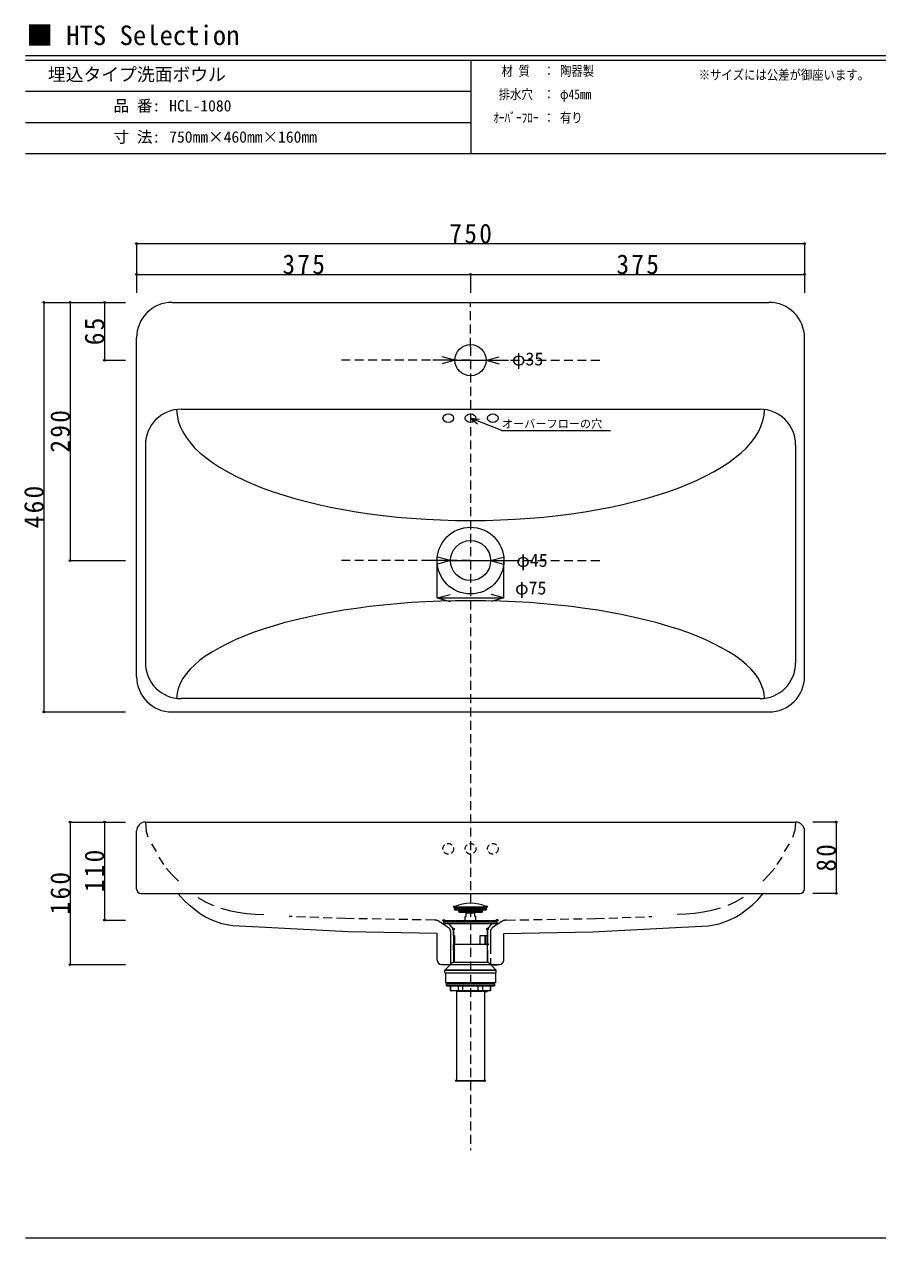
# Model space of a CAD drawing. Units: millimetres, scale not verified. Extents: x -1004 to 1008, y -687 to 676.
# Drawn here: x -1004 to -45, y -687 to 676 of the extents above; entities that cross this region are included whole.
import ezdxf
from ezdxf.enums import TextEntityAlignment as Align

# ---------------------------------------------------------------- set-up
doc = ezdxf.new("R2010")
doc.units = ezdxf.units.MM
doc.header["$LTSCALE"] = 5
doc.header["$PDMODE"] = 32
doc.header["$PDSIZE"] = 2
for name, pattern in [('DASHED1', [1.8, 1.2, -0.6]), ('DASHED2', [3, 2, -1]), ('DASHED3', [4, 3, -1])]:
    doc.linetypes.add(name, pattern=pattern)
doc.layers.add('F-0', color=7, linetype='Continuous', lineweight=15)
doc.styles.add('ＭＳ ゴシック', font='')
doc.styles.get('ＭＳ ゴシック').set_extended_font_data('MS Gothic')

msp = doc.modelspace()

# ---------------------------------------------------------------- linework, layer by layer
at = {"layer": 'F-0'}
for p, q in [((1002.034, 640.036), (-1002.086, 640.036)), ((1002.034, 635.036), (-1002.086, 635.036)), ((-502.086, 635.036), (-502.086, 530.036)), ((-502.086, 600.036), (-1002.086, 600.036)), ((-502.086, 565.036), (-1002.086, 565.036)), ((1002.034, 530.036), (-1002.086, 530.036)), ((-877.492, 429.302), (-127.492, 429.302)), ((-877.492, 429.302), (-877.492, 374.049)), ((-127.492, 429.302), (-127.492, 374.049)), ((-877.492, 394.769), (-502.492, 394.769)), ((-877.492, 394.769), (-877.492, 374.049)), ((-502.492, 394.769), (-502.492, 374.049)), ((-502.492, 394.769), (-127.492, 394.769)), ((-127.492, 394.769), (-127.492, 374.049)), ((-981.465, 363.312), (-981.465, -96.688)), ((-981.465, 363.312), (-889.84, 363.312)), ((-952.023, 363.312), (-952.023, 73.312)), ((-952.023, 363.312), (-889.84, 363.312)), ((-913.519, 363.312), (-913.519, 298.312)), ((-913.519, 363.312), (-889.84, 363.312)), ((-837.492, 363.312), (-167.492, 363.312)), ((-877.492, -56.688), (-877.492, 323.312)), ((-127.492, -56.688), (-127.492, 323.312)), ((-519.992, 298.312), (-534.481, 302.194)), ((-484.992, 298.312), (-470.503, 302.194)), ((-913.519, 298.312), (-889.84, 298.312)), ((-519.992, 298.312), (-544.992, 298.312)), ((-519.992, 298.312), (-534.481, 294.429)), ((-484.992, 298.312), (-470.503, 294.429)), ((-827.492, 243.312), (-177.492, 243.312)), ((-502.492, 233.312), (-494.806, 226.914)), ((-467.202, 219.569), (-345.505, 219.569)), ((-867.492, 203.312), (-867.492, -41.688)), ((-137.492, 203.312), (-137.492, -41.688)), ((-952.023, 73.312), (-889.84, 73.312)), ((-524.992, 73.312), (-549.992, 73.312)), ((-539.992, 31.348), (-539.992, 73.312)), ((-524.992, 73.312), (-539.481, 77.194)), ((-524.992, 73.312), (-539.481, 69.429)), ((-524.992, 73.312), (-479.992, 73.312)), ((-479.992, 73.312), (-465.503, 77.194)), ((-479.992, 73.312), (-454.992, 73.312)), ((-479.992, 73.312), (-465.503, 69.429)), ((-464.992, 31.348), (-464.992, 73.312)), ((-539.992, 31.348), (-525.503, 35.231)), ((-539.992, 31.348), (-464.992, 31.348)), ((-539.992, 31.348), (-525.503, 27.466)), ((-464.992, 31.348), (-479.481, 35.231)), ((-464.992, 31.348), (-479.481, 27.466)), ((-177.492, -81.688), (-827.492, -81.688)), ((-981.465, -96.688), (-889.84, -96.688)), ((-837.492, -96.688), (-167.492, -96.688)), ((-952.023, -220.347), (-952.023, -380.347)), ((-952.023, -220.347), (-889.84, -220.347)), ((-913.519, -220.347), (-913.519, -330.347)), ((-913.519, -220.347), (-889.84, -220.347)), ((-877.492, -295.347), (-877.492, -230.347)), ((-867.492, -220.347), (-137.492, -220.347)), ((-127.492, -295.347), (-127.492, -230.347)), ((-92.003, -220.347), (-118.152, -220.347)), ((-92.003, -220.347), (-92.003, -300.347)), ((-872.492, -300.347), (-132.492, -300.347)), ((-92.003, -300.347), (-118.152, -300.347)), ((-520.492, -315.509), (-484.492, -315.509)), ((-520.492, -315.509), (-520.492, -316.509)), ((-520.492, -316.509), (-484.492, -316.509)), ((-520.492, -317.209), (-484.492, -317.209)), ((-520.492, -318.509), (-520.492, -317.209)), ((-520.492, -318.509), (-484.492, -318.509)), ((-520.292, -317.009), (-484.692, -317.009)), ((-519.992, -319.009), (-484.992, -319.009)), ((-515.492, -317.009), (-515.492, -316.509)), ((-515.492, -320.509), (-515.492, -319.009)), ((-515.492, -320.509), (-489.492, -320.509)), ((-515.492, -320.509), (-489.492, -320.509)), ((-515.492, -320.509), (-515.492, -321.509)), ((-515.492, -321.509), (-489.492, -321.509)), ((-508.392, -326.509), (-507.492, -326.509)), ((-508.392, -330.859), (-508.392, -326.509)), ((-507.492, -326.509), (-507.492, -321.514)), ((-497.492, -322.509), (-507.492, -322.509)), ((-497.492, -326.509), (-497.492, -321.514)), ((-497.492, -326.509), (-496.592, -326.509)), ((-496.592, -330.859), (-496.592, -326.509)), ((-489.492, -317.009), (-489.492, -316.509)), ((-489.492, -320.509), (-489.492, -319.009)), ((-489.492, -320.509), (-489.492, -321.509)), ((-484.492, -315.509), (-484.492, -316.509)), ((-484.492, -318.509), (-484.492, -317.209)), ((-913.519, -330.347), (-889.84, -330.347)), ((-639.977, -343.601), (-739.84, -338.368)), ((-532.492, -330.859), (-472.492, -330.859)), ((-532.492, -332.159), (-532.492, -330.859)), ((-532.492, -332.159), (-472.492, -332.159)), ((-531.01, -332.387), (-532.492, -332.159)), ((-531.01, -332.387), (-532.492, -332.159)), ((-532.492, -332.387), (-472.492, -332.387)), ((-532.492, -334.387), (-532.492, -332.387)), ((-532.492, -334.387), (-472.492, -334.387)), ((-521.492, -340.487), (-526.742, -334.387)), ((-521.492, -347.859), (-521.492, -340.487)), ((-521.492, -347.859), (-521.492, -340.487)), ((-483.492, -340.487), (-478.242, -334.387)), ((-483.492, -347.859), (-483.492, -340.487)), ((-473.974, -332.387), (-472.492, -332.159)), ((-473.974, -332.387), (-472.492, -332.159)), ((-472.492, -332.159), (-472.492, -330.859)), ((-472.492, -334.387), (-472.492, -332.387)), ((-539.992, -345.347), (-639.977, -343.601)), ((-539.992, -375.347), (-539.992, -345.347)), ((-524.992, -353.083), (-524.992, -380.347)), ((-521.492, -342.287), (-521.492, -358.654)), ((-520.191, -357.859), (-520.191, -347.859)), ((-491.62, -347.859), (-483.492, -347.859)), ((-491.62, -357.859), (-491.62, -347.859)), ((-486.19, -357.859), (-486.19, -347.859)), ((-484.793, -357.859), (-484.793, -347.859)), ((-483.492, -342.287), (-483.492, -358.654)), ((-483.492, -357.859), (-521.492, -357.859)), ((-521.492, -363.859), (-521.492, -357.859)), ((-521.492, -363.859), (-521.492, -357.859)), ((-521.492, -363.859), (-521.492, -375.488)), ((-520.992, -357.859), (-520.992, -363.859)), ((-520.992, -363.859), (-520.992, -375.488)), ((-483.992, -357.859), (-483.992, -363.859)), ((-483.992, -363.859), (-483.992, -375.488)), ((-483.492, -363.859), (-483.492, -357.859)), ((-483.492, -363.859), (-483.492, -375.488)), ((-952.023, -380.347), (-889.84, -380.347)), ((-534.992, -380.347), (-469.992, -380.347)), ((-531.184, -386.713), (-522.242, -377.772)), ((-522.242, -377.772), (-482.742, -377.772)), ((-521.492, -375.488), (-521.492, -377.772)), ((-520.992, -375.488), (-520.992, -377.772)), ((-483.992, -375.488), (-483.992, -377.772)), ((-483.492, -375.488), (-483.492, -377.772)), ((-473.801, -386.713), (-482.742, -377.772)), ((-472.492, -380.816), (-477.492, -380.816)), ((-473.742, -386.855), (-531.242, -386.855)), ((-531.242, -389.772), (-531.242, -386.855)), ((-531.242, -389.772), (-473.742, -389.772)), ((-473.801, -386.713), (-531.184, -386.713)), ((-530.492, -389.772), (-530.492, -400.772)), ((-474.492, -389.772), (-474.492, -400.772)), ((-473.742, -389.772), (-473.742, -386.855)), ((-474.493, -400.772), (-530.492, -400.772)), ((-529.492, -401.772), (-475.492, -401.772)), ((-529.492, -403.872), (-475.492, -403.872)), ((-528.992, -404.372), (-475.992, -404.372)), ((-528.742, -401.772), (-528.742, -400.772)), ((-524.992, -404.372), (-524.992, -409.272)), ((-524.812, -409.272), (-524.812, -404.372)), ((-516.112, -409.272), (-516.112, -404.372)), ((-511.192, -409.272), (-511.192, -404.372)), ((-493.792, -409.272), (-493.792, -404.372)), ((-488.872, -409.272), (-488.872, -404.372)), ((-480.172, -409.272), (-480.172, -404.372)), ((-479.992, -404.372), (-479.992, -409.272)), ((-476.242, -401.772), (-476.242, -400.772)), ((-524.992, -409.272), (-479.992, -409.272)), ((-480.492, -409.772), (-524.492, -409.772)), ((-518.242, -409.272), (-518.242, -510.658)), ((-518.242, -410.272), (-486.742, -410.272)), ((-517.992, -410.272), (-517.992, -409.772)), ((-486.992, -410.272), (-486.992, -409.772)), ((-486.742, -409.272), (-486.742, -510.658)), ((-518.242, -510.658), (-486.742, -510.658)), ((-518.042, -510.859), (-518.242, -510.658)), ((-518.042, -510.859), (-486.943, -510.859)), ((-486.943, -510.859), (-486.742, -510.658)), ((-1002.086, -687.064), (1002.034, -687.064))]:
    msp.add_line(p, q, dxfattribs=at)
at = {"layer": 'F-0', "linetype": 'DASHED2'}
for p, q in [((-502.492, 313.312), (-502.492, 363.312)), ((-502.492, 313.312), (-502.492, -588.551)), ((-502.492, 298.312), (-652.492, 298.312)), ((-502.492, 298.312), (-352.492, 298.312)), ((-502.492, 73.312), (-652.492, 73.312)), ((-502.492, 73.312), (-352.492, 73.312)), ((-867.492, -220.347), (-866.621, -230.309)), ((-864.261, -237.303), (-866.747, -230.037)), ((-140.723, -237.303), (-138.237, -230.037)), ((-137.492, -220.347), (-138.364, -230.309)), ((-855.083, -253.174), (-861.584, -243.039)), ((-149.902, -253.174), (-143.4, -243.039)), ((-846.669, -268.089), (-852.214, -259.867)), ((-844.077, -272.243), (-837.386, -279.674)), ((-160.907, -272.243), (-167.599, -279.674)), ((-158.315, -268.089), (-152.77, -259.867)), ((-837.505, -279.546), (-830.558, -286.74)), ((-167.48, -279.546), (-174.426, -286.74)), ((-808.609, -304.993), (-799.949, -309.993)), ((-800.336, -309.792), (-791.273, -314.018)), ((-204.648, -309.792), (-213.711, -314.018)), ((-196.375, -304.993), (-205.035, -309.993)), ((-782.695, -317.14), (-773.036, -319.728)), ((-773.462, -319.634), (-763.614, -321.37)), ((-763.7, -321.356), (-753.823, -322.92)), ((-754.169, -322.878), (-744.207, -323.749)), ((-744.381, -323.737), (-734.395, -324.26)), ((-260.603, -323.737), (-270.589, -324.26)), ((-250.815, -322.878), (-260.777, -323.749)), ((-241.285, -321.356), (-251.162, -322.92)), ((-231.523, -319.634), (-241.371, -321.37)), ((-222.289, -317.14), (-231.949, -319.728))]:
    msp.add_line(p, q, dxfattribs=at)
at = {"layer": 'F-0', "linetype": 'DASHED3'}
for p, q in [((-537.473, -332.026), (-527.219, -338.862)), ((-467.511, -332.026), (-477.766, -338.862)), ((-524.992, -343.023), (-524.992, -353.083)), ((-479.992, -343.023), (-479.992, -353.083)), ((-479.992, -353.083), (-479.992, -380.347))]:
    msp.add_line(p, q, dxfattribs=at)
at = {"layer": 'F-0'}
for points in [[(-519.992, 298.312), (-484.992, 298.312), (-459.992, 298.312)], [(-467.202, 219.569), (-502.492, 233.312), (-492.565, 232.109)], [(-739.84, -338.368), (-769.799, -336.798), (-781.619, -334.431), (-791.818, -330.766), (-799.945, -327.26), (-805.681, -323.754), (-818.554, -313.623), (-824.502, -308.006), (-831.139, -300.347)], [(-199.303, -323.754), (-186.431, -313.623), (-180.483, -308.006), (-173.845, -300.347)], [(-365.007, -343.601), (-265.144, -338.368), (-235.186, -336.798), (-223.365, -334.431), (-213.167, -330.766), (-205.04, -327.26), (-199.303, -323.754)], [(-464.992, -375.347), (-464.992, -345.347), (-365.007, -343.601)], [(-529.492, -401.772), (-529.492, -403.872), (-529.492, -401.772)], [(-475.492, -401.772), (-475.492, -403.872), (-475.492, -401.772)], [(-524.812, -409.272), (-524.812, -409.29), (-524.811, -409.308), (-524.809, -409.326), (-524.807, -409.344), (-524.804, -409.362), (-524.801, -409.38), (-524.796, -409.398), (-524.792, -409.415), (-524.786, -409.433), (-524.78, -409.45), (-524.774, -409.467), (-524.766, -409.484), (-524.759, -409.501), (-524.75, -409.517), (-524.741, -409.533), (-524.731, -409.548), (-524.721, -409.564), (-524.71, -409.579), (-524.699, -409.593), (-524.687, -409.607), (-524.675, -409.621), (-524.662, -409.634), (-524.649, -409.646), (-524.635, -409.658), (-524.621, -409.67), (-524.606, -409.681), (-524.591, -409.691), (-524.576, -409.701), (-524.56, -409.711), (-524.544, -409.719), (-524.528, -409.727), (-524.512, -409.735)], [(-524.487, -409.744), (-524.481, -409.747), (-524.474, -409.749), (-524.468, -409.751), (-524.461, -409.753), (-524.455, -409.754), (-524.448, -409.756), (-524.442, -409.758), (-524.435, -409.759), (-524.429, -409.761), (-524.422, -409.762), (-524.416, -409.764), (-524.409, -409.765), (-524.402, -409.766), (-524.396, -409.767), (-524.389, -409.768), (-524.382, -409.769), (-524.376, -409.769), (-524.369, -409.77), (-524.362, -409.771), (-524.355, -409.771), (-524.349, -409.771), (-524.342, -409.772), (-524.335, -409.772), (-524.329, -409.772)], [(-516.112, -409.272), (-516.112, -409.286), (-516.112, -409.301), (-516.111, -409.315), (-516.11, -409.33), (-516.108, -409.344), (-516.107, -409.358), (-516.104, -409.373), (-516.102, -409.387), (-516.099, -409.401), (-516.096, -409.415), (-516.093, -409.429), (-516.089, -409.443), (-516.085, -409.457), (-516.081, -409.471), (-516.076, -409.485), (-516.071, -409.498), (-516.065, -409.512), (-516.06, -409.525), (-516.054, -409.538), (-516.047, -409.551), (-516.04, -409.564), (-516.033, -409.577), (-516.026, -409.589), (-516.018, -409.601), (-516.009, -409.613), (-516.001, -409.625), (-515.992, -409.636), (-515.983, -409.647), (-515.973, -409.658), (-515.963, -409.668), (-515.952, -409.679), (-515.942, -409.688), (-515.931, -409.698), (-515.919, -409.706), (-515.907, -409.715), (-515.895, -409.723), (-515.883, -409.73), (-515.87, -409.737), (-515.857, -409.743)], [(-515.857, -409.743), (-515.843, -409.749), (-515.83, -409.754), (-515.816, -409.759), (-515.802, -409.763), (-515.787, -409.766), (-515.773, -409.769), (-515.759, -409.77), (-515.744, -409.772), (-515.73, -409.772)], [(-511.192, -409.272), (-511.192, -409.281), (-511.192, -409.291), (-511.192, -409.3), (-511.192, -409.309), (-511.192, -409.319), (-511.191, -409.328), (-511.191, -409.337), (-511.191, -409.347), (-511.191, -409.356), (-511.19, -409.365), (-511.19, -409.375), (-511.189, -409.384), (-511.189, -409.393), (-511.188, -409.403), (-511.188, -409.412), (-511.187, -409.421), (-511.187, -409.431), (-511.186, -409.44), (-511.185, -409.449), (-511.185, -409.459), (-511.184, -409.468), (-511.183, -409.477), (-511.182, -409.486), (-511.181, -409.496), (-511.181, -409.505), (-511.18, -409.514), (-511.179, -409.523), (-511.177, -409.533), (-511.176, -409.542), (-511.175, -409.551), (-511.174, -409.56), (-511.172, -409.57), (-511.171, -409.579), (-511.169, -409.588), (-511.168, -409.597), (-511.166, -409.607), (-511.164, -409.616), (-511.163, -409.625), (-511.161, -409.634)], [(-511.161, -409.634), (-511.159, -409.644), (-511.156, -409.653), (-511.154, -409.662), (-511.152, -409.671), (-511.149, -409.68), (-511.147, -409.689), (-511.144, -409.697), (-511.141, -409.706), (-511.138, -409.714), (-511.135, -409.723), (-511.131, -409.732), (-511.126, -409.741), (-511.121, -409.751), (-511.114, -409.759), (-511.108, -409.766), (-511.1, -409.77), (-511.091, -409.772)], [(-493.824, -409.634), (-493.826, -409.644), (-493.828, -409.653), (-493.83, -409.662), (-493.832, -409.671), (-493.835, -409.68), (-493.837, -409.689), (-493.84, -409.697), (-493.843, -409.706), (-493.846, -409.714), (-493.85, -409.723), (-493.854, -409.732), (-493.859, -409.741), (-493.864, -409.751), (-493.87, -409.759), (-493.877, -409.766), (-493.885, -409.77), (-493.893, -409.772)], [(-493.792, -409.272), (-493.792, -409.281), (-493.792, -409.291), (-493.792, -409.3), (-493.793, -409.309), (-493.793, -409.319), (-493.793, -409.328), (-493.793, -409.337), (-493.793, -409.347), (-493.794, -409.356), (-493.794, -409.365), (-493.795, -409.375), (-493.795, -409.384), (-493.795, -409.393), (-493.796, -409.403), (-493.796, -409.412), (-493.797, -409.421), (-493.798, -409.431), (-493.798, -409.44), (-493.799, -409.449), (-493.8, -409.459), (-493.8, -409.468), (-493.801, -409.477), (-493.802, -409.486), (-493.803, -409.496), (-493.804, -409.505), (-493.805, -409.514), (-493.806, -409.523), (-493.807, -409.533), (-493.808, -409.542), (-493.809, -409.551), (-493.811, -409.56), (-493.812, -409.57), (-493.813, -409.579), (-493.815, -409.588), (-493.816, -409.597), (-493.818, -409.607), (-493.82, -409.616), (-493.822, -409.625), (-493.824, -409.634)], [(-489.128, -409.743), (-489.141, -409.749), (-489.155, -409.754), (-489.169, -409.759), (-489.183, -409.763), (-489.197, -409.766), (-489.211, -409.769), (-489.226, -409.77), (-489.24, -409.772), (-489.255, -409.772)], [(-488.872, -409.272), (-488.872, -409.286), (-488.873, -409.301), (-488.874, -409.315), (-488.875, -409.33), (-488.876, -409.344), (-488.878, -409.358), (-488.88, -409.373), (-488.882, -409.387), (-488.885, -409.401), (-488.888, -409.415), (-488.892, -409.429), (-488.895, -409.443), (-488.899, -409.457), (-488.904, -409.471), (-488.908, -409.485), (-488.914, -409.498), (-488.919, -409.512), (-488.925, -409.525), (-488.931, -409.538), (-488.937, -409.551), (-488.944, -409.564), (-488.951, -409.577), (-488.959, -409.589), (-488.967, -409.601), (-488.975, -409.613), (-488.984, -409.625), (-488.992, -409.636), (-489.002, -409.647), (-489.011, -409.658), (-489.022, -409.668), (-489.032, -409.679), (-489.043, -409.688), (-489.054, -409.698), (-489.065, -409.706), (-489.077, -409.715), (-489.089, -409.723), (-489.102, -409.73), (-489.115, -409.737), (-489.128, -409.743)], [(-480.497, -409.744), (-480.504, -409.747), (-480.51, -409.749), (-480.516, -409.751), (-480.523, -409.753), (-480.529, -409.754), (-480.536, -409.756), (-480.542, -409.758), (-480.549, -409.759), (-480.556, -409.761), (-480.562, -409.762), (-480.569, -409.764), (-480.575, -409.765), (-480.582, -409.766), (-480.589, -409.767), (-480.595, -409.768), (-480.602, -409.769), (-480.609, -409.769), (-480.616, -409.77), (-480.622, -409.771), (-480.629, -409.771), (-480.636, -409.771), (-480.642, -409.772), (-480.649, -409.772), (-480.656, -409.772)], [(-480.172, -409.272), (-480.173, -409.29), (-480.174, -409.308), (-480.175, -409.326), (-480.177, -409.344), (-480.18, -409.362), (-480.184, -409.38), (-480.188, -409.398), (-480.193, -409.415), (-480.198, -409.433), (-480.204, -409.45), (-480.211, -409.467), (-480.218, -409.484), (-480.226, -409.501), (-480.234, -409.517), (-480.243, -409.533), (-480.253, -409.548), (-480.263, -409.564), (-480.274, -409.579), (-480.285, -409.593), (-480.297, -409.607), (-480.309, -409.621), (-480.322, -409.634), (-480.336, -409.646), (-480.349, -409.658), (-480.364, -409.67), (-480.378, -409.681), (-480.393, -409.691), (-480.408, -409.701), (-480.424, -409.711), (-480.44, -409.719), (-480.456, -409.727), (-480.473, -409.735)]]:
    msp.add_lwpolyline(points, dxfattribs=at)
at = {"layer": 'F-0', "linetype": 'DASHED2'}
for points in [[(-543.02, -330.347), (-642.844, -328.604), (-705.979, -326.4)], [(-461.964, -330.347), (-362.14, -328.604), (-299.005, -326.4)]]:
    msp.add_lwpolyline(points, dxfattribs=at)
at = {"layer": 'F-0'}
for centre, radius in [((-502.492, 298.312), 17.5), ((-502.492, 73.312), 37.5), ((-502.492, 73.312), 22.5)]:
    msp.add_circle(centre, radius, dxfattribs=at)
at = {"layer": 'F-0', "linetype": 'DASHED1'}
for centre in [(-527.492, -250.347), (-502.492, -250.347), (-477.492, -250.347)]:
    msp.add_circle(centre, 6, dxfattribs=at)
at = {"layer": 'F-0'}
for centre, radius, start, end in [((-837.492, 323.312), 40, 90, 180), ((-167.492, 323.312), 40, 0, 90), ((-827.492, 203.312), 40, 90, 180), ((-177.492, 203.312), 40, 0, 90), ((-827.492, -41.688), 40, 180, 270), ((-177.492, -41.688), 40, 270, 0), ((-837.492, -56.688), 40, 180, 270), ((-167.492, -56.688), 40, 270, 0), ((-867.492, -230.347), 10, 90, 180), ((-137.492, -230.347), 10, 0, 90), ((-872.492, -295.347), 5, 180, 270), ((-132.492, -295.347), 5, 270, 0), ((-502.492, -354.009), 42.5, 64.94238, 115.05762), ((-520.292, -317.209), 0.2, 90, 180), ((-519.992, -318.509), 0.5, 180, 270), ((-484.992, -318.509), 0.5, 270, 0), ((-484.692, -317.209), 0.2, 0, 90), ((-534.992, -375.347), 5, 180, 270), ((-469.992, -375.347), 5, 270, 0), ((-531.042, -386.855), 0.2, 135, 180), ((-473.942, -386.855), 0.2, 0, 45), ((-528.992, -403.872), 0.5, 180, 270), ((-475.992, -403.872), 0.5, 270, 0), ((-524.492, -409.272), 0.5, 180, 270), ((-524.329, -409.302), 0.47, 247.09102, 250.33614), ((-480.656, -409.302), 0.47, 289.66386, 292.90898), ((-480.492, -409.272), 0.5, 270, 0)]:
    msp.add_arc(centre, radius, start, end, dxfattribs=at)
at = {"layer": 'F-0', "linetype": 'DASHED3'}
for centre, radius, start, end in [((-543.02, -340.347), 10, 56.30993, 90), ((-529.992, -343.023), 5, 0, 56.30993), ((-474.992, -343.023), 5, 123.69007, 180), ((-461.964, -340.347), 10, 90, 123.69007)]:
    msp.add_arc(centre, radius, start, end, dxfattribs=at)
at = {"layer": 'F-0'}
for centre, ratio, start_param, end_param in [((-502.492, 243.312), 0.378788, 3.14410145, 6.28067651), ((-502.492, -81.688), 0.333333, 0.00285056, 3.13874209)]:
    msp.add_ellipse(centre, major_axis=(330, 0), ratio=ratio, start_param=start_param, end_param=end_param, dxfattribs=at)
for centre in [(-527.492, 233.312), (-502.492, 233.312), (-477.492, 233.312)]:
    msp.add_ellipse(centre, major_axis=(6, 0), ratio=0.8, dxfattribs=at)
for p in [(-877.492, 429.302), (-127.492, 429.302), (-877.492, 394.769), (-502.492, 394.769), (-127.492, 394.769), (-981.465, 363.312), (-952.023, 363.312), (-913.519, 363.312), (-913.519, 298.312), (-952.023, 73.312), (-981.465, -96.688), (-952.023, -220.347), (-913.519, -220.347), (-92.003, -220.347), (-92.003, -300.347), (-520.492, -315.352), (-484.492, -315.352), (-913.519, -330.347), (-532.492, -330.859), (-521.492, -340.487), (-483.492, -340.487), (-472.492, -330.53), (-483.492, -357.654), (-952.023, -380.347), (-484.885, -410.272), (-518.242, -510.658), (-486.742, -510.658)]:
    msp.add_point(p, dxfattribs=at)

# ---------------------------------------------------------------- texts
at = {"layer": 'F-0', "style": 'ＭＳ ゴシック'}
for s, height, p in [('■ HTS Selection', 21.99, (-1001.367, 645.583)), ('埋込タイプ洗面ボウル', 14.66, (-977.086, 607.536)), ('品 番:', 12.83, (-903.336, 573.786)), ('HCL-1080', 12.83, (-840.774, 573.786)), ('寸 法:', 12.83, (-903.336, 538.786)), ('750mm×460mm×160mm', 12.83, (-840.774, 538.786)), ('φ35', 14.66, (-455.947, 288.058)), ('φ45', 14.66, (-451.059, 61.918)), ('φ75', 14.66, (-452.48, 30.866))]:
    msp.add_text(s, height=height, dxfattribs=at).set_placement(p, align=Align.BOTTOM_LEFT)
at = {"layer": 'F-0', "style": 'ＭＳ ゴシック', "width": 0.85}
for s, p in [('材 質', (-467.711, 614.411)), ('：', (-420.836, 614.411)), ('陶器製', (-402.086, 614.411)), ('※サイズには公差が御座います。', (-246.359, 610.036)), ('排水穴', (-470.836, 588.161)), ('：', (-420.836, 588.161)), ('φ45mm', (-402.086, 588.161)), ('ｵｰﾊﾞｰﾌﾛｰ', (-477.086, 561.911)), ('：', (-420.836, 561.911)), ('有り', (-402.086, 561.911))]:
    msp.add_text(s, height=11, dxfattribs=at).set_placement(p, align=Align.BOTTOM_LEFT)
at = {"layer": 'F-0', "color": 4, "style": 'ＭＳ ゴシック'}
msp.add_text('オーバーフローの穴', height=9.164, dxfattribs=at).set_placement((-467.202, 219.569), align=Align.BOTTOM_LEFT)
at = {"layer": 'F-0', "color": 3, "char_height": 21.99, "attachment_point": 7, "style": 'ＭＳ ゴシック'}
for s, insert in [('\\T1.18;\\W0.95;750', (-526.242, 429.302)), ('\\T1.18;\\W0.95;375', (-713.742, 394.769)), ('\\T1.18;\\W0.95;375', (-338.742, 394.769))]:
    msp.add_mtext(s, dxfattribs=dict(at, insert=insert))
at = {"layer": 'F-0', "color": 3, "char_height": 21.99, "attachment_point": 7, "rotation": 90, "style": 'ＭＳ ゴシック'}
for s, insert in [('\\T1.17;\\W0.95;65', (-913.519, 315.187)), ('\\T1.18;\\W0.95;290', (-952.023, 194.562)), ('\\T1.18;\\W0.95;460', (-981.465, 109.562)), ('\\T1.18;\\W0.95;110', (-913.519, -299.097)), ('\\T1.17;\\W0.95;80', (-92.003, -275.972)), ('\\T1.18;\\W0.95;160', (-952.023, -324.097))]:
    msp.add_mtext(s, dxfattribs=dict(at, insert=insert))

doc.saveas('drawing.dxf')
